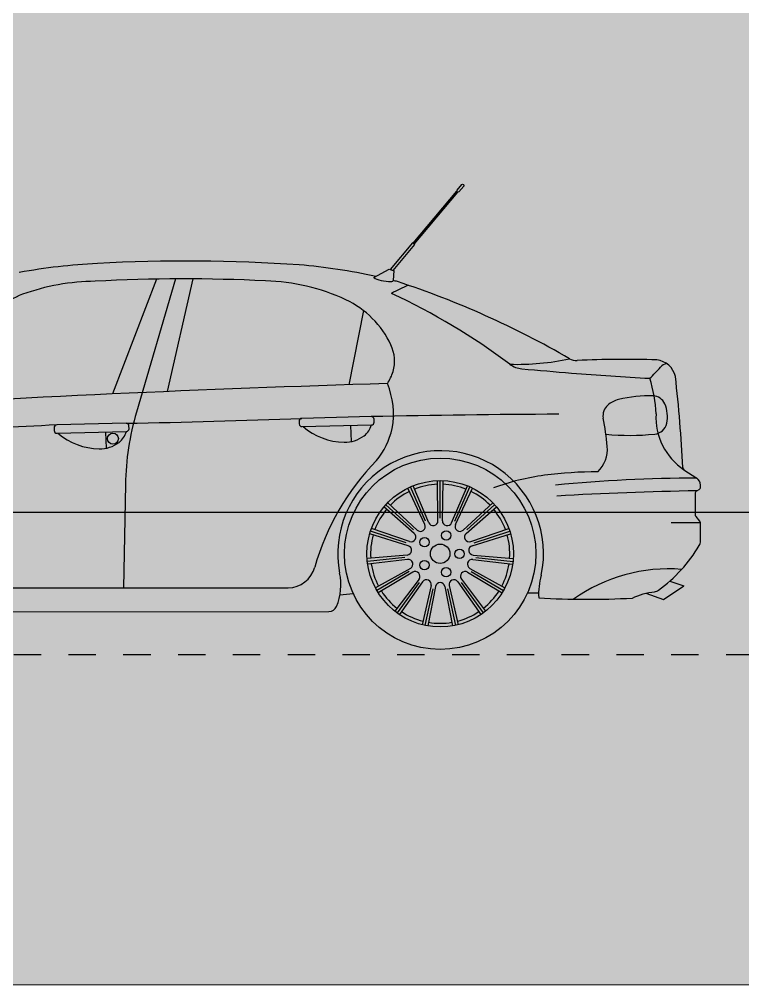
# Model space of a CAD drawing. Header units: metres. Extents: x -442 to 316, y -503 to 125.
# Drawn here: x 119.981 to 122.621, y -299.297 to -295.772 of the extents above; entities that cross this region are included whole.
import ezdxf

# ---------------------------------------------------------------- set-up
doc = ezdxf.new("R2010")
doc.units = ezdxf.units.M
doc.linetypes.add('ČÁRKOVANÁ', pattern=[19.049999999999997, 12.7, -6.35])
doc.layers.add('FLOATING-WINDOWS', color=2, linetype='Continuous', plot=False)
for name, color, linetype in [('SRAFA', 251, 'Continuous'), ('SRAFY', 3, 'Continuous'), ('stafaz', 254, 'Continuous')]:
    doc.layers.add(name, color=color, linetype=linetype)

# ---------------------------------------------------------------- blocks, each defined once
blk = doc.blocks.new('A$C6A5453C2')
h = blk.add_hatch(color=256)
h.dxf.hatch_style = 1
edge = h.paths.add_edge_path()
edge.add_arc((5.359974632950525, -88.85398193560209), 89.76530283507003, 93.08384864141111, 93.16019337905247)
edge.add_arc((0.4117972859616543, 0.7543947848541563), 0.02042420355451685, -84.76705968940053, 91.08838924864119, ccw=False)
edge.add_line((0.4136600778147397, 0.7340557067691407), (0.2263777461405425, 0.716903110165731))
edge.add_arc((0.2242626799462641, 0.7399966707281465), 0.02319021441160943, 91.86316753079689, 275.23294031132576, ccw=False)
edge.add_line((0.2235087039920529, 0.7631746250105493), (0.4099344941085405, 0.774733862939172))
edge.add_arc((0.4117972859615406, 0.7543947848541563), 0.02042420355451686, 91.0883892470469, 95.2329403103613, ccw=False)
edge.add_arc((5.359974632969312, -88.85398193560107), 89.76530283507, 93.08384864142312, 93.1601933790642, ccw=False)
edge.add_line((0.5308411072993238, 0.7813295351752174), (0.5313801390365995, 0.8808311120359065))
edge.add_arc((4.451263251359137, -63.45664565376687), 64.45677931920336, 93.48654446016857, 93.51607407447348)
edge.add_arc((0.6414235634538556, -3.834237647278371), 4.715214979734968, 91.74034833777571, 102.8659249969045)
edge.add_arc((-0.2872942770979705, 0.2318681230558184), 0.5443957600966602, 102.8659249969061, 126.8870498414925)
edge.add_arc((-0.44473320431959, 0.4416558247014279), 0.2821022306941389, 126.8870498414906, 163.5916016422258)
edge.add_arc((0.1396319801959294, 0.2695747186068331), 0.8912775551686163, 163.5916016422248, 177.9831371825296)
edge.add_arc((-0.8234694119324786, 0.3034907608964375), 0.07242083615734692, 289.9524470496822, 357.98313718253723, ccw=False)
edge.add_arc((-1.027507822945722, 1.52172082319791), 1.306485720904101, 271.41564884568794, 280.0838386283524, ccw=False)
edge.add_line((-0.9952308063207624, 0.2156338685413175), (-0.9853422549348636, 0.2020852930219803))
edge.add_arc((-0.9449551959638711, 0.2315621562824788), 0.05000000000002531, 216.1241780102029, 265.4167454200186)
edge.add_line((-0.9489505759442523, 0.1817220425304527), (-0.4140169232884148, 0.138839652308576))
edge.add_arc((-0.4116196953002884, 0.1687437205597746), 0.02999999999999753, 265.4167454202107, 361.2887860982495)
edge.add_arc((-1.807853469217321, 0.1373321534909735), 1.426587067809389, 1.288786097496216, 7.659340472438761)
edge.add_arc((-1.807853469251484, 0.1373321537449499), 1.426587067809389, 7.659340462146483, 7.661773353446371)
edge.add_arc((0, 0.349237371504131), 0.3945998628861638, -5.613769054848888, 183.1532249478313, ccw=False)
edge.add_arc((0.9441260097717645, 0.2439299021528711), 0.5554388982418479, 173.1022628340297, 188.463526961315)
edge.add_arc((0.4244092700290594, 0.1665959108111394), 0.02999999999999512, 188.4635269625643, 270.384431869343)
edge.add_arc((0.4244092700329816, 0.1665959108111394), 0.02999999999999513, 270.0435145087693, 270.3844318618523, ccw=False)
edge.add_line((0.4244320541743036, 0.1365959194631046), (2.294034859024123, 0.1380158296705645))
edge.add_arc((2.294012074883142, 0.1680158210185994), 0.03000000000000474, 270.0435145081179, 337.5524114662256)
edge.add_arc((2.129902140613268, 0.235809332935645), 0.2075613437030747, 337.5542582328346, 371.9599532819686)
edge.add_arc((2.701712895362732, 0.3498946239861027), 0.3755417391550858, 44.6030078550034, 190.9092516287469, ccw=False)
edge.add_arc((3.188285693306483, -0.2027496381475942), 0.8452607144594583, 97.30070162115112, 105.02958615011701, ccw=False)
edge.add_arc((3.287785357963514, -0.9793905717229165), 1.628249426365072, 90.45498343192122, 97.30070162109519, ccw=False)
edge.add_arc((3.197603021546684, 0.7307055212877458), 0.1125844079204105, 313.3280875090342, 365.346950962085)
edge.add_arc((2.210634535499565, 0.6383314305918191), 1.103866287650915, 5.346950962098428, 10.77893674479189)
edge.add_arc((3.344142087211793, 0.8541277233975393), 0.05000000000000113, 130.5537634539684, 190.7789367447384, ccw=False)
edge.add_arc((3.375025873156488, 0.8180360884700519), 0.0975017299265936, 104.3724316932207, 130.5537634539667, ccw=False)
edge.add_arc((3.460742736762626, 0.4666621690519435), 0.4591746380863515, 87.90378348219889, 103.85019329815378, ccw=False)
edge.add_arc((3.47578557608, 0.8776438631484211), 0.04791773553378212, 83.73579061011247, 87.90378348232491, ccw=False)
edge.add_arc((3.011124870636962, 0.8432217431360698), 0.4769996360636248, 9.905320609277105, 17.90303333750914)
edge.add_arc((4.232226055722919, 14.36927473477331), 13.401398157456, 265.49625433955225, 266.71815609943894, ccw=False)
edge.add_arc((4.41469874798247, 16.685873893733), 15.72517266172987, 264.83227679369156, 265.49625433960125, ccw=False)
edge.add_arc((3.006089103871346, 1.110655127751585), 0.08638687965385325, 233.3120645379987, 264.83227679372, ccw=False)
edge.add_arc((1.467665436205351, -0.9542058163472973), 2.488569061658498, 53.31206453798248, 64.92049879586423)
edge.add_arc((2.81844938481143, 0.7680191615034175), 0.6085312791019192, 112.66532184852, 119.09896865781269, ccw=False)
edge.add_arc((1.507218751566427, -1.81361544814294), 3.322480171161063, 71.09042363278384, 71.81870996512384)
edge.add_arc((2.001482060453327, -0.7515310391725905), 2.163616651491618, 75.48068309496543, 75.90401705202822)
edge.add_ellipse((2.493206796450522, 1.35229760022807), major_axis=(0.03494704304533106, -0.006111112656829462), ratio=0.1835239710603015, start_angle=182.0028179324713, end_angle=362.15157071608644, ccw=False)
edge.add_line((2.458241906070015, 1.358180832305862), (2.464975925584611, 1.361857342454613))
edge.add_arc((2.001482060457391, -0.7515310391735568), 2.163616651491558, 77.63012365092241, 85.1112508754798)
edge.add_arc((1.775316151003068, -4.774464037560818), 6.192303389423229, 86.19847939506626, 93.02337436160661)
edge.add_arc((1.571228731844343, -0.9104064657169317), 2.32285994195136, 93.02337436160548, 100.0997148482707)
edge.add_arc((1.310128772597665, 0.5554425925166413), 0.8339386377036068, 100.0997148482661, 105.6311706560556)
edge.add_arc((0.9465745673271044, 1.177811063500286), 0.2279104588081822, 39.207209939596225, 52.46464784066279, ccw=False)
edge.add_arc((1.743715336034313, -0.1040973744718201), 1.555146537682857, 113.5171842182876, 119.6047920815722)
edge.add_arc((3.386543670798943, -2.99543514072829), 4.880611770712107, 119.604792081568, 125.3607375045095)
edge.add_arc((0.3535997414143992, 1.339978165521046), 0.4117953550210169, 286.12127865365346, 300.4067618519161, ccw=False)
edge.add_arc((0.4365785528525805, 1.052891536464386), 0.1129572454519606, 285.73393246952855, 286.12127865345514, ccw=False)
edge.add_arc((0.2276408086097206, 1.785034172556976), 0.8743290106528839, 275.2664486456556, 285.9025843870868, ccw=False)
edge.add_arc((2.389807615103251, -21.67175052062564), 22.6818955052034, 95.26644864565566, 96.09004882439474)
edge.add_arc((0.5504571808065748, -4.432178551176065), 5.344477828110366, 96.09004882439486, 100.1673081903739)
edge.add_arc((-0.1028508398989345, -0.789320417554876), 1.64350136890285, 100.1673081903738, 116.1852802298869)
edge.add_arc((-0.684476759393192, 0.3934664943302266), 0.3254446215834438, 116.1852802298865, 132.8854047043745)
edge.add_arc((-0.8594989693171442, 0.5819090656649166), 0.06826107495203425, 132.8854047043569, 184.2613116754221)
edge.add_arc((-0.8784777732541045, 0.5673594640919646), 0.04999999999999769, 122.36483572934091, 169.0735496217107, ccw=False)
edge.add_arc((-0.6979445759668579, 0.2824983801559426), 0.3872507560613668, 78.52154632352511, 122.3648357293412, ccw=False)
edge.add_arc((-0.4447332043216932, 0.4416558246997511), 0.282102230694139, 126.88704984107841, 128.6392195024811, ccw=False)
edge.add_arc((-0.2872942770978568, 0.2318681230558184), 0.5443957600966601, 102.86592499689368, 126.8870498415715, ccw=False)
edge.add_arc((0.6414235634540546, -3.834237647278343), 4.715214979734969, 91.74034833776301, 102.8659249969042, ccw=False)
edge.add_arc((4.451263251401144, -63.45664565376428), 64.45677931920333, 93.48654446020612, 93.51607407450979, ccw=False)
edge.add_arc((2.017981661302059, -0.7286333378723668), 2.190972364389976, 127.4086383253863, 132.727491753796, ccw=False)
edge.add_arc((1.04475665968846, 0.6254471703254865), 0.5265012461674563, 118.60417968032931, 132.8080668144966, ccw=False)
edge.add_arc((2.017981661301889, -0.728633337872509), 2.190972364389983, 117.72490368427859, 124.0036081694465, ccw=False)
edge.add_arc((2.506156671867444, -1.657488537891254), 3.240299207438683, 114.25526984010119, 117.72490368429101, ccw=False)
edge.add_arc((1.451157091900569, 0.5180185985026071), 0.8262563948898871, 90.68969039468698, 109.52310548046049, ccw=False)
edge.add_arc((1.767814219175165, -4.839469194097404), 6.192303389423165, 87.26922572103439, 93.0233743616069, ccw=False)
edge.add_arc((2.044611274611043, 0.6143890862892647), 0.7316402774700841, 64.86855903866359, 88.57281434810187, ccw=False)
edge.add_arc((2.209480798999522, 0.9658456465503207), 0.3434345667668603, 25.141599364415526, 64.86855903864779, ccw=False)
edge.add_arc((2.395392399938771, 1.05309765931986), 0.1380665140027293, -16.34262854014088, 25.141599364295985, ccw=False)
edge.add_arc((2.382850556763742, 1.056775282274458), 0.1511364314019739, 325.33323590985316, 343.65737146031694, ccw=False)
edge.add_arc((2.238156829011587, 0.8587046527697737), 0.2914241252291805, -10.235099969308578, 22.623623038923085, ccw=False)
edge.add_arc((2.236083731673858, 0.875075126105088), 0.2967908205498717, 321.2471471271208, 346.724539962276, ccw=False)
edge.add_arc((3.116007285183287, 0.05358588960731936), 0.9080969477862811, 135.569328717707, 164.2494617275986)
edge.add_arc((2.145222166767212, 0.3252420319935823), 0.09999999999999713, 269.99999999998374, 345.43152485540264, ccw=False)
edge.add_line((2.145222166767184, 0.2252420319935879), (0.6283718033678554, 0.2252420319935879))
edge.add_arc((0.6283718033678554, 0.3252420319936107), 0.1000000000000044, 179.6896135476015, 270, ccw=False)
edge.add_line((0.5283732707025592, 0.3257837558987546), (0.5308411072993238, 0.7813295351752174))
h = blk.add_hatch(color=256)
h.dxf.hatch_style = 1
h.paths.add_polyline_path([(2.467537037276344, 0.6892952604351024, 0.1116262989841898), (2.524943504478017, 0.8069221891309439, 0.03855777950122282), (2.529493627406254, 0.8515708833091935, 0.0005013191923605228), (2.44833892961438, 0.8499384425589369, -0.4118231481380871), (2.458506065978924, 0.8401918687520435), (2.458762967876453, 0.8299996066067479, -0.4139004315723221), (2.449028807355461, 0.8197510810426536, -0.168723047146087), (2.422255065502014, 0.7799555799155087, -0.1679419431528705), (2.349189024280577, 0.7564300081609758, -0.1727747285545004), (2.19926083727043, 0.8134555283157567), (2.195592418695099, 0.8133630636911562, -0.4142135623720056), (2.185343618000843, 0.823107912808922), (2.185086716103257, 0.833300174954303, -0.4071424978518327), (2.194589716123545, 0.8435399501489087, -0.004658948318438418), (1.580666814812247, 0.8263579568300088, 0.05661033092097508), (1.551284501371185, 0.602560556214911), (1.544702190858402, 0.2252420319935595), (2.145222166767184, 0.2252420319935879, 0.3415554497285586), (2.24200693833842, 0.3000883445521652, -0.1257980481843491)])
h.paths.add_polyline_path([(1.551284501371185, 0.6025605562149678, -0.05661033092095282), (1.580666814812218, 0.8263579568299804, -0.0002019701519961458), (1.554046071863354, 0.8258718574721797, -0.4099155656280752), (1.564147931845866, 0.8161243848940103), (1.564404833743396, 0.8059321227487146, -0.4139004315714691), (1.554670673222404, 0.7956835971846488, -0.1687230471463521), (1.527896931368872, 0.7558880960574754, -0.1679419431529331), (1.454830890147406, 0.7323625243029426, -0.1727747285543485), (1.304902703137401, 0.7893880444577235), (1.301234284562042, 0.7892955798331229, -0.4142135623720056), (1.290985483867786, 0.7990404289508888), (1.2907285819702, 0.8092326910962697, -0.4025220014478179), (1.300073049693367, 0.8194633657028021, 0.002144982813564224), (0.5308411072993238, 0.7813295351752174), (0.5283732707025592, 0.3257837558987546, 0.4158011342773694), (0.6283718033678554, 0.2252420319935879), (1.54470219085843, 0.2252420319935879)])
h.paths.add_polyline_path([(1.734081050085535, 1.352742312300364, 0.002818943294395141), (1.664262886593463, 1.351968311698982), (1.504529036908963, 0.9327413418706385, -0.0004187130564737509), (1.612375821306273, 0.9375863733648941)])
h.paths.add_polyline_path([(1.797672070043063, 1.352762211091118, 0.002567358146920534), (1.734081050085535, 1.352742312300364), (1.612375821306301, 0.9375863733649226, -0.0003546813218716284), (1.70373636920263, 0.9415491674890575)])
h.paths.add_polyline_path([(2.520378571394957, 1.11175615600709, 0.1189850714696284), (2.419579217496477, 1.23751816300242), (2.36631529280163, 0.9664045085374937, -0.0005465288137047856), (2.507156361407112, 0.9708084989864858, 0.08012493450349746), (2.527880503222804, 1.014248402220971, 0.1830122259450532)])
h.paths.add_polyline_path([(2.507156361407084, 0.9708084989864858, 0.0034729003114839), (1.612375821306301, 0.9375863733649226), (1.591517300690924, 0.8664346340540021, 0.06703072931634382), (1.551284501371185, 0.6025605562150531), (1.54470219085843, 0.2252420319935879), (2.145222166767184, 0.2252420319935879, 0.3415554497285586), (2.24200693833842, 0.3000883445521652, -0.1257980481843491), (2.467537037276344, 0.6892952604351024, 0.1116262989841898), (2.524943504478017, 0.8069221891309439, 0.1443637591377318)])
h.paths.add_polyline_path([(2.194831565221079, 0.8435489756485879), (2.448257265284695, 0.8499367178698094, -0.414213562371291), (2.458506065978924, 0.8401918687520435), (2.458762967876453, 0.8299996066067479, -0.4139004315723221), (2.449028807355461, 0.8197510810426536, -0.168723047146087), (2.422255065502014, 0.7799555799155087, -0.1679419431528705), (2.349189024280577, 0.7564300081609758, -0.1727747285545004), (2.19926083727043, 0.8134555283157567), (2.195592418695099, 0.8133630636911562, -0.4142135623720056), (2.185343618000843, 0.823107912808922), (2.185086716103257, 0.833300174954303, -0.4142135623734487)], flags=16)
h.paths.add_polyline_path([(1.591517300690924, 0.8664346340540021), (1.612375821306301, 0.9375863733649226, 0.004198563961743856), (0.5313801390365995, 0.8808311120359349), (0.5308411072993238, 0.7813295351752174, -0.002144982813566603), (1.30007304969422, 0.8194633657028589, -0.01002079330955795), (1.300473431088022, 0.8194814917905546), (1.553899131151638, 0.8258692340117761, -0.003674152884238159), (1.554046071865486, 0.8258718574721797, 0.0002019701519799786), (1.580666814812218, 0.8263579568299804, -0.01038100629912051)])
h = blk.add_hatch(color=256)
h.dxf.hatch_style = 1
h.paths.add_polyline_path([(3.526714245199599, 1.043542748754362, 0.124747450055251), (3.490712661990443, 1.057205157778213, 0.01901544078247889), (3.19958188275811, 1.054880269625897, -0.1437072297781903), (3.172225418826002, 1.061558857136703, -0.06243265656012733), (2.95447671777066, 1.041381362318162, 0.1384066409145489), (2.998308103894686, 1.024619385087874, 0.002897156689669017), (3.179891073346255, 1.00925738225709, 0.005331602729234769), (3.465027292598478, 0.9898547685518224, 0.02999853644933115), (3.503946871338798, 1.030205559308172, -0.1772640596644022)])
h.paths.add_polyline_path([(3.558332420678511, 0.9960362074619695, 0.1885096751025811), (3.526714245199599, 1.043542748754362, 0.1772640596761775), (3.503946871337689, 1.030205559306808, -0.02999853644856462), (3.465027292598251, 0.989854768551595, -0.03491077721893757), (3.481014043033724, 0.9252754966706789, -0.269308403683314), (3.519747256866339, 0.8967090146327052, -0.1551672319013677), (3.526975959368087, 0.8256063335487909, -0.2589223324894644), (3.495221382348035, 0.7889062426142459, 0.1818367320416783), (3.589700512526463, 0.6561008767647252, -0.2350908536686992), (3.585373983066404, 0.6638912226391938, 0.0180392966231871)])
h = blk.add_hatch(color=256)
h.dxf.hatch_style = 1
h.paths.add_polyline_path([(1.580666814812192, 0.8263579568299885, 0.05661033092093205), (1.551284501371176, 0.6025605562150417), (1.544702190858402, 0.2252420319935879), (2.145222166767184, 0.2252420319935539, 0.3363350318365507), (2.241504322696964, 0.2982992631311795, -0.126317781372211), (2.467537037276344, 0.6892952604351021, 0.1116262989838209), (2.524943504477913, 0.806922189130524, 0.03855777950183031), (2.529493627408638, 0.851570883309229, 0.0005015714317790677), (2.448298095690236, 0.8499376635966276, -0.4130178511819589), (2.458506065978925, 0.8401918687519834), (2.458762967876454, 0.8299996066067145, -0.4139004315707689), (2.449028807355462, 0.8197510810426717, -0.1687230471461797), (2.422255065501997, 0.7799555799155012, -0.1679419431527935), (2.349189024280589, 0.7564300081609785, -0.172774728554502), (2.199260837270439, 0.8134555283157513), (2.195592418695103, 0.8133630636911563, -0.4142135623723326), (2.185343618000843, 0.8231079128089303), (2.185086716103257, 0.8333001749542833, -0.41065249766341), (2.194710640679963, 0.8435444626767321, -0.004659866272018979)])
h.paths.add_polyline_path([(1.525612205461638, 0.7695081599193543, 1), (1.485598973621112, 0.7695081599193543, 1)])
h = blk.add_hatch(color=256)
h.dxf.hatch_style = 1
h.paths.add_polyline_path([(3.649875614841278, 0.462097629322983, 0.1770514686942147), (3.647517965305838, 0.4685470075392857), (3.633878725327207, 0.4847091627876523, -0.1770514686920077), (3.631521075791824, 0.4911585410038697), (3.631521075791909, 0.5705064480796977, -0.2691631618950939), (3.636560351131124, 0.5791892593087766), (3.644836339502035, 0.5839175550785285, 0.2691631618958751), (3.64987561484125, 0.5926003663076358), (3.649875614841221, 0.6002942083789833, 0.2522182327290218), (3.636379894263541, 0.6253463292622712), (3.589862360708167, 0.6559919730148636, -0.004877029810725727), (3.58970051252507, 0.6561008767656915, -0.181836732039805), (3.495221382348035, 0.7889062426142743, -0.06251963712411791), (3.483082658531856, 0.7861161752229862, -0.05019978365457176), (3.304581094424634, 0.7859854424851846, -0.01021060403950243), (3.309697537657399, 0.7411968684220085, -0.2309548871054456), (3.274855632032398, 0.6488075171610888, 0.02987896726582614), (3.080872704640512, 0.6356584517908743, 0.03373641088169013), (2.969094551819154, 0.6135964397519729, -0.2529899259351504), (3.068792127641274, 0.2706201950861669, 0.0792063655193139), (3.059579683937443, 0.1885725030966228, 0.01109036583495165), (3.186731325557986, 0.1833804077695049, -0.1755359463011195), (3.581100098565372, 0.2921350289659301, 0.0490460227994018), (3.645649899833359, 0.3797033384269071, 0.1351143289032095), (3.64987561484125, 0.3950554142856788)])
h = blk.add_hatch(color=256)
edge = h.paths.add_edge_path(flags=16)
edge.add_arc((2.699999999999989, 0.349237371504131), 0.2673055450589963, 0, 360)
edge = h.paths.add_edge_path()
edge.add_arc((2.699999999999989, 0.349237371504131), 0.349237371504131, 0, 360)
h = blk.add_hatch(color=256)
h.paths.add_polyline_path([(2.432694454940986, 0.349237371504131, 1), (2.967305545058991, 0.349237371504131, 1)])
h.paths.add_polyline_path([(2.658379014007465, 0.4624516233895406), (2.606026001394895, 0.5852197640344912, -0.08497133521405661), (2.689866833399435, 0.6030406830129493), (2.691974277935827, 0.4695925171785404, -0.8229413390507875)], flags=16)
h.paths.add_polyline_path([(2.615928952543754, 0.4357349569301903), (2.518167794274973, 0.5265953455548527, -0.0849713352140354), (2.587511784755861, 0.5769767037008364), (2.643715290135532, 0.455922912888127, -0.8229413390542071)], flags=16)
h.paths.add_polyline_path([(2.660098930615618, 0.391226026499794, -1), (2.625981702352249, 0.391226026499794, -1)], flags=16)
h.paths.add_polyline_path([(2.739390687875073, 0.416384457642863, -1), (2.705273459611703, 0.416384457642863, -1)], flags=16)
h.paths.add_polyline_path([(2.73560617185754, 0.349237371504131, -1), (2.664393828142437, 0.349237371504131, -1)], flags=16)
h.paths.add_polyline_path([(2.708025722064178, 0.4695925171786257), (2.710133166600656, 0.6030406830129209, -0.08497133521392702), (2.793973998605082, 0.585219764034548), (2.74162098599254, 0.4624516233896259, -0.8229413390508806)], flags=16)
h.paths.add_polyline_path([(2.588015538946507, 0.3940620721451467), (2.461750027418674, 0.4373041221152505, -0.08497133521385421), (2.504606970451306, 0.5115345249049028), (2.605188440001058, 0.4238064092850209, -0.8229413390476199)], flags=16)
h.paths.add_polyline_path([(2.756284709864559, 0.4559229128883544), (2.812488215244144, 0.5769767037008364, -0.08497133521402217), (2.881832205725033, 0.5265953455548811), (2.784071047456308, 0.4357349569304461, -0.8229413390491946)], flags=16)
h.paths.add_polyline_path([(2.579465256012696, 0.3446385893993806), (2.44652784525465, 0.3327853574336359, -0.08497133521396778), (2.455487386045803, 0.4180296938627919), (2.583055369926853, 0.3787962416109565, -0.8229413390513092)], flags=16)
h.paths.add_polyline_path([(2.659523519986834, 0.3080407012946011, -1), (2.625406291723465, 0.3080407012946011, -1)], flags=16)
h.paths.add_polyline_path([(2.787820278260483, 0.3487478979876641, -1), (2.753703049997114, 0.3487478979876641, -1)], flags=16)
h.paths.add_polyline_path([(2.794811559998891, 0.4238064092850493), (2.895393029548586, 0.5115345249049312, -0.08497133521394888), (2.938249972581303, 0.4373041221152221), (2.811984461053498, 0.3940620721451467, -0.8229413390510277)], flags=16)
h.paths.add_polyline_path([(2.591756525337587, 0.2960102778581586), (2.47513330136843, 0.2311112954466523, -0.0849713352139815), (2.448646253920288, 0.3126300453261592), (2.581143088800417, 0.3286750767614706, -0.8229413390512)], flags=16)
h.paths.add_polyline_path([(2.738459653920444, 0.2817877740957044, -1), (2.704342425657075, 0.2817877740957044, -1)], flags=16)
h.paths.add_polyline_path([(2.816944630073408, 0.3787962416109281), (2.944512613954174, 0.4180296938627919, -0.0849713352139629), (2.953472154745299, 0.3327853574336359), (2.820534743987565, 0.3446385893993806, -0.8229413390509839)], flags=16)
h.paths.add_polyline_path([(2.622764074792968, 0.2565854143613251), (2.542620252525325, 0.1498623051517427, -0.084971335213921), (2.485266467969041, 0.2135601360527914), (2.599782247401805, 0.2821093194756372, -0.822941339051422)], flags=16)
h.paths.add_polyline_path([(2.818856911199646, 0.3286750767614706), (2.951353746079661, 0.3126300453261592, -0.0849713352139372), (2.924866698631575, 0.2311112954466807), (2.808243474662504, 0.2960102778581586, -0.8229413390504512)], flags=16)
h.paths.add_polyline_path([(2.667126417382889, 0.2331809159709621), (2.637319591770847, 0.1030870750947486, -0.08497133521404354), (2.559016060498806, 0.1379500533779776), (2.635749965876954, 0.2471506122245728, -0.8229413390507041)], flags=16)
h.paths.add_polyline_path([(2.800217752598286, 0.2821093194756656), (2.914733532030937, 0.2135601360527914, -0.08497133521391409), (2.857379747474653, 0.1498623051517427), (2.777235925207066, 0.2565854143613535, -0.8229413390512689)], flags=16)
h.paths.add_polyline_path([(2.717172901054568, 0.229843633082055), (2.742856943032649, 0.09887346749218295, -0.0849713352139263), (2.657143056967271, 0.09887346749221138), (2.68282709894541, 0.2298436330820834, -0.8229413390508176)], flags=16)
h.paths.add_polyline_path([(2.764250034122909, 0.2471506122248002), (2.8409839395012, 0.137950053378006, -0.08497133521405376), (2.762680408229159, 0.1030870750947486), (2.732873582617003, 0.2331809159711611, -0.8229413390494961)], flags=16)
h = blk.add_hatch(color=256)
h.dxf.hatch_style = 1
h.paths.add_polyline_path([(3.48251968087831, 0.2104500480045853, 0.1322132620595872), (3.497055173569172, 0.2160946672608696, 0.05110811730868671), (3.581100098565377, 0.2921350289659399, 0.1755359463009948), (3.186731325558227, 0.183380407769667, 0.01871239513419402), (3.401362082123739, 0.1874135871267979, -0.08473530638752964)])
h = blk.add_hatch(color=256)
h.dxf.hatch_style = 1
h.paths.add_polyline_path([(3.589266381108416, 0.2320748887688637), (3.538435642000792, 0.2496428969662077, -0.02397291154925029), (3.49705517356918, 0.2160946672609043, -0.1322132620599743), (3.482519680878283, 0.2104500480045886, 0.03251557561936435), (3.450432177206608, 0.204858884538254), (3.515350985309624, 0.1824217889353861)])
for p, q in [((2.60137020753973, 1.483565382164869), (2.7607149938205, 1.672663719369098)), ((2.605486154941445, 1.480097055743954), (2.7648309412223, 1.669195392948211)), ((2.458241906070043, 1.358180832305862), (2.513961652530725, 1.388601625252107)), ((2.513961652530725, 1.388601625252107), (2.531092739830456, 1.383046475569273)), ((2.531092739830456, 1.383046475569273), (2.528171308068551, 1.346431583482115)), ((1.664262886593463, 1.351968311698982), (1.504529036908963, 0.9327413418706669)), ((1.734081050085535, 1.352742312300364), (1.591517300690924, 0.8664346340540021)), ((1.797672070043063, 1.352762211091147), (1.70373636920263, 0.9415491674890575)), ((2.419579217496477, 1.23751816300242), (2.36631529280163, 0.9664045085374937)), ((2.372298872508935, 0.8178170526730071), (2.374832671088086, 0.7587053726884392)), ((1.477940738375878, 0.7937495688149738), (1.480474536955029, 0.7346378888304059)), ((3.589862360708167, 0.6559919730148636), (3.636379894263541, 0.6253463292622712)), ((1.551284501371185, 0.6025605562149678), (1.544702190858402, 0.2252420319936164)), ((2.691974277935827, 0.4695925171785689), (2.689656764392112, 0.6163427288005607)), ((2.699999999999989, 0.4795401083205775), (2.699999999999989, 0.6165429165631338)), ((2.708025722064178, 0.4695925171785689), (2.710343235607866, 0.6163427288005607)), ((2.643715290135447, 0.4559229128882976), (2.581909447718772, 0.5890432844446138)), ((2.647001102243678, 0.4682748448412042), (2.591277039927149, 0.5934331379954756)), ((2.658379014007465, 0.462451623389569), (2.600807479532591, 0.597457230304002)), ((2.741620985992512, 0.462451623389569), (2.799192520467386, 0.5974572303039736)), ((2.752998897756271, 0.4682748448412042), (2.808722960072828, 0.5934331379954472)), ((2.756284709864531, 0.4559229128882976), (2.818090552281205, 0.5890432844445854)), ((2.615928952543641, 0.435734956930304), (2.508423011381865, 0.5356522632142457)), ((2.784071047456251, 0.4357349569303892), (2.891576988618112, 0.5356522632142742)), ((2.6051884400012, 0.4238064092849072), (2.494581060353823, 0.5202792191728633)), ((2.603166195389264, 0.4364269208003009), (2.501353267367961, 0.5280996929525088)), ((2.794811559998834, 0.4238064092849925), (2.905418939646154, 0.5202792191728918)), ((2.796833804610685, 0.4364269208003293), (2.898646732632017, 0.5280996929525372)), ((3.649875614841278, 0.462097629322983), (3.543134203074175, 0.462097629322983)), ((2.576074733059613, 0.3895031315939832), (2.445777319529839, 0.4318393276180643)), ((2.588015538946706, 0.3940620721450614), (2.449163944985543, 0.441614467821779)), ((2.811984461053413, 0.3940620721451182), (2.950836055014435, 0.4416144678217506)), ((2.823925266940364, 0.3895031315939832), (2.954222680470167, 0.4318393276180075)), ((2.583055369926797, 0.3787962416109849), (2.442771473826241, 0.4219404645728844)), ((2.816944630073294, 0.3787962416108996), (2.957228526173736, 0.4219404645728559)), ((2.579465256012639, 0.3446385893993806), (2.433276711275255, 0.3316038332563949)), ((2.57041107520962, 0.3356170266651475), (2.434158782685472, 0.3212963336561927)), ((2.581143088800502, 0.3286750767614706), (2.435439036321867, 0.3110306846944013)), ((2.818856911199504, 0.3286750767614706), (2.964560963678139, 0.3110306846944013)), ((2.82053474398748, 0.3446385893993806), (2.966723288724751, 0.3316038332563949)), ((2.829588924790357, 0.3356170266651759), (2.965841217314534, 0.3212963336561927)), ((2.591756525337701, 0.2960102778582154), (2.463508357290408, 0.224642197649672)), ((2.587154519734298, 0.284086003095922), (2.468506607406397, 0.2155845989746297)), ((2.599782247401805, 0.2821093194756372), (2.473851592898285, 0.2067271880621604)), ((2.800217752598172, 0.2821093194757225), (2.926148407101692, 0.2067271880621888)), ((2.808243474662333, 0.2960102778582439), (2.936491642709569, 0.2246421976497004)), ((2.812845480265679, 0.284086003095922), (2.931493392593524, 0.2155845989746581)), ((2.622764074792997, 0.2565854143613535), (2.534631556789208, 0.1392241995140466)), ((2.635749965877125, 0.2471506122248002), (2.551367263556443, 0.1270649968114412)), ((2.764250034122909, 0.2471506122248002), (2.848632736443562, 0.1270649968114981)), ((2.777235925207009, 0.2565854143614104), (2.86536844321077, 0.1392241995140466)), ((3.538435642000792, 0.2496428969662077), (3.589266381108388, 0.2320748887688069)), ((0.6283718033678554, 0.2252420319935879), (2.145222166767184, 0.2252420319935879)), ((2.623409972965902, 0.2438202430060699), (2.542881742758283, 0.1329826428607532)), ((2.667126417382946, 0.2331809159712179), (2.634348462444365, 0.09011938672526298)), ((2.672908537670338, 0.2217820621180806), (2.644424052161838, 0.0877730939418484)), ((2.682827098945467, 0.2298436330822824), (2.654582884631708, 0.0858184275177507)), ((2.717172901054511, 0.2298436330823392), (2.745417115368269, 0.08581842751772228)), ((2.727091462329639, 0.2217820621180806), (2.755575947838139, 0.0877730939418484)), ((2.732873582617003, 0.2331809159711327), (2.765651537555613, 0.09011938672526298)), ((2.776590027034104, 0.2438202430060983), (2.857118257241694, 0.1329826428607817)), ((3.515350985309624, 0.1824217889353861), (3.589266381108388, 0.2320748887688069)), ((2.334221959195133, 0.1992699961257927), (2.382148320114823, 0.2045409608738282)), ((3.018547718802438, 0.2060797922396773), (3.059354195910458, 0.2060797922396773)), ((3.450432177206579, 0.204858884538254), (3.515350985309624, 0.1824217889353861)), ((0.4244320541743321, 0.1365959194631046), (2.294034859024123, 0.1380158296705645))]:
    blk.add_line(p, q)
for points in [[(2.761655506356277, 1.676574770196453), (2.778876152906406, 1.697010930702305, -0.999999999991085), (2.785746558990922, 1.691221544050961), (2.768525912440765, 1.670785383545109, -0.9999999999999999)], [(2.458506065978924, 0.8401918687520435, 0.414213562371291), (2.448257265284695, 0.8499367178698094), (2.194831565221079, 0.8435489756485879, 0.4142135623734487), (2.185086716103257, 0.833300174954303), (2.185343618000843, 0.823107912808922, 0.4142135623720056), (2.195592418695099, 0.8133630636911562), (2.449018118758602, 0.819750805912463, 0.4142135623742709), (2.458762967876453, 0.8299996066067479)], [(1.564147931845866, 0.8161243848940103, 0.414213562371291), (1.553899131151638, 0.8258692340117761), (1.300473431088022, 0.8194814917905546, 0.4142135623734487), (1.2907285819702, 0.8092326910962697), (1.290985483867786, 0.7990404289508888, 0.4142135623720056), (1.301234284562042, 0.7892955798331229), (1.554659984625545, 0.7956833220544297, 0.4142135623742709), (1.564404833743396, 0.8059321227487146)]]:
    blk.add_lwpolyline(points, format="xyb", close=True)
blk.add_lwpolyline([(2.60735189682012, 1.478524877768649), (2.599504465660971, 1.485137560140174), (2.517257359125807, 1.387532916469866), (2.527797033235402, 1.384115184351487)], close=True)
blk.add_lwpolyline([(3.059579683944463, 0.1885725030964238, 0.02980894713909841), (3.40136208212374, 0.1874135871267981, -0.08473530638755969), (3.48251968087834, 0.2104500480045886, 0.1322132620594187), (3.49705517356918, 0.2160946672608759, 0.1004058223513054), (3.645649899833359, 0.3797033384269071, 0.1351143290076367), (3.64987561484125, 0.3950554142979854), (3.649875614841278, 0.462097629322983, 0.177051468693214), (3.647517965305866, 0.4685470075392573), (3.633878725327207, 0.4847091627876523, -0.1770514686927405), (3.631521075791824, 0.4911585410038981), (3.631521075791909, 0.5705064480796977, -0.2691631618950938), (3.636560351131124, 0.5791892593087766), (3.644836339502035, 0.5839175550785285, 0.269163161895875), (3.64987561484125, 0.5926003663076358), (3.649875614841221, 0.6002942083789833, 0.2522182327290218), (3.636379894263541, 0.6253463292622712)], format="xyb")
for centre, radius in [((1.505605589541375, 0.7695081599193543), 0.02000661592026276), ((2.699999999999989, 0.349237371504131), 0.349237371504131), ((2.699999999999989, 0.349237371504131), 0.2673055450589963), ((2.722332073743388, 0.416384457642863), 0.01705861413168464), ((2.643040316483933, 0.391226026499794), 0.01705861413168464), ((2.699999999999989, 0.349237371504131), 0.03560617185755505), ((2.770761664128798, 0.3487478979876641), 0.01705861413168464), ((2.642464905855149, 0.3080407012946011), 0.01705861413168464), ((2.721401039788759, 0.2817877740957044), 0.01705861413168464)]:
    blk.add_circle(centre, radius)
for centre, radius, start, end in [((1.775316151002983, -4.774464037560818), 6.19230338942323, 86.19847939506613, 93.02337436160633), ((1.571228731844371, -0.9104064657169602), 2.322859941951392, 93.02337436160633, 100.0997148482705), ((2.001482060457448, -0.7515310391735852), 2.163616651491563, 77.63012365092416, 85.11125087548209), ((1.451157091900484, 0.5180185985026071), 0.8262563948898886, 90.68969039467302, 109.52310548045), ((1.767814219175165, -4.839469194097461), 6.19230338942323, 87.26922572103194, 93.02337436160633), ((2.0446112746111, 0.6143890862892363), 0.7316402774701075, 64.86855903867065, 88.5728143480791), ((2.001482060457448, -0.7515310391735852), 2.163616651491563, 75.48068309507816, 75.90971271975582), ((1.507218751566825, -1.813615448143054), 3.322480171161056, 59.92496889805037, 71.8187099651312), ((2.818449384811402, 0.7680191615034175), 0.608531279101926, 112.6653218485178, 119.0989686578101), ((2.50615667186716, -1.65748853789151), 3.240299207438797, 114.2552698400934, 117.724903684296), ((2.209480798999607, 0.9658456465502638), 0.3434345667668526, 25.14159936442951, 64.86855903866918), ((1.467665436205351, -0.9542058163472973), 2.488569061658508, 53.31206453798298, 64.92049879586403), ((2.39539239993897, 1.053097659319604), 0.1380665140027121, 343.6573714604002, 25.14159936442405), ((2.982868964267993, 1.920005761372948), 0.8790830189894178, 268.1491636018703, 282.4391271122878), ((3.197282102109028, 1.104827351712487), 0.05, 239.9249688980423, 272.6362846101084), ((3.375702013776532, -2.770130887265282), 3.829063678093084, 88.27879175406147, 92.63628461012306), ((3.006089103871375, 1.110655127751556), 0.08638687965385779, 233.3120645379726, 264.8322767936623), ((4.414698747990684, 16.68587389373411), 15.72517266173172, 264.8322767936623, 265.4962543395887), ((3.148516703413833, 1.334083927375389), 0.4676244934243673, 312.5978039895243, 319.4709008765847), ((3.481759404402737, 0.9793477935951955), 0.07837046624180943, 12.29485436033108, 83.44005002887083), ((3.53354928378306, 1.00577370841529), 0.03838252415581025, 100.257761125557, 140.4660144866037), ((2.382850556764254, 1.056775282275254), 0.1511364314019659, 325.333235909489, 343.6573714603953), ((4.232226055719025, 14.36927473477351), 13.40139815745601, 265.4962543395887, 266.7181560994561), ((3.011124870636934, 0.843221743136155), 0.4769996360636214, 2.014841992346403, 17.90303333746516), ((-1.029724486994979, 0.4553265660925661), 4.619808773566307, 2.587539471132012, 6.721393349904419), ((4.451263251410722, -63.45664565376309), 64.45677931920277, 91.7283832119829, 93.51607407452002), ((2.238156829011558, 0.8587046527697737), 0.2914241252291829, 349.7649000307658, 22.62362303892746), ((3.460742736762626, 0.4666621690519435), 0.4591746380863418, 87.90378348219963, 103.8501932982374), ((3.475785576079886, 0.8776438631484211), 0.04791773553378088, 23.44524831747488, 87.90378348219313), ((3.344142087211793, 0.8541277233975677), 0.05, 130.5537634538966, 190.7789367447772), ((3.37502587315646, 0.8180360884700235), 0.09750172992659378, 104.3724316935983, 130.5537634538966), ((3.411561664542177, 0.8497914566781617), 0.1179210737355354, 348.164889789121, 23.4452483174767), ((2.551132372595617, 0.5851182396271497), 1, 163.6612130445344, 179.0005781938011), ((3.302988612506198, -39.61980712319735), 40.47876890713842, 90.240294232094, 91.20992164692665), ((3.719012473207869, 0.8481041668621003), 0.2314883292597763, 177.0562735830278, 236.0884799968637), ((5.359974632963485, -88.8539819356016), 89.76530283507023, 92.5919997270735, 93.16113617875914), ((0.9656594435547845, 33.77744657652082), 32.95682744575726, 271.0227149837855, 272.1374239578645), ((2.354276055328882, 0.9954085375962904), 0.239032666001847, 229.5960669827758, 268.7805540553721), ((2.378354824975332, 0.8383951326964336), 0.07309180834768723, 306.9141565475923, 345.2218420930236), ((2.210634535499537, 0.6383314305921033), 1.103866287650907, 5.3469509620842, 10.77893674477725), ((3.478038864763278, 0.835861126166975), 0.05, 275.7896094949049, 348.1648897891127), ((1.459917921195824, 0.9713410537382572), 0.239032666001847, 229.5960669827758, 268.7805540553721), ((1.483996690842275, 0.8143276488384004), 0.07309180834768723, 306.9141565475923, 345.2218420930236), ((2.351689383924452, 0.8738918960632134), 0.1174884969173851, 268.7805540553754, 306.9141565475936), ((2.236083731673858, 0.8750751261050596), 0.2967908205498697, 321.2471471271248, 346.7245399623541), ((3.393182454910033, 1.672766467471433), 0.8911962675839185, 264.2943161874054, 275.7896094949049), ((1.457331249791395, 0.8498244122051801), 0.1174884969173851, 268.7805540553754, 306.9141565475936), ((3.197603021546684, 0.7307055212877458), 0.1125844079204005, 313.3280875090346, 5.346950962080883), ((2.701712895362704, 0.3498946239860459), 0.3755417391550857, 347.8135567997044, 190.9092516285906), ((3.116007285183258, 0.05358588960729094), 0.9080969477862739, 135.5693287177043, 164.2494617191729), ((3.188285693306085, -0.2027496381477363), 0.8452607144594658, 97.30070162109647, 110.3642005905067), ((3.287785357963969, -0.9793905717228597), 1.628249426365021, 90.4549834319371, 97.30070162109647), ((3.595363787182265, 0.664342679975988), 0.01, 182.5875394711369, 236.6232002729441), ((2.699999999999989, 0.349237371504131), 0.2540055156846108, 92.2863353503073, 111.713664649684), ((2.699999999999989, 0.349237371504131), 0.2540055156846108, 68.28633535031595, 87.7136646496927), ((3.639307898717533, -4.736483919027023), 5.361831047755992, 90.03128824919106, 95.54362086824796), ((2.699999999999989, 0.349237371504131), 0.2540055156846108, 116.2863353503095, 135.7136646497088), ((2.699999999999989, 0.349237371504131), 0.2540055156846108, 44.28633535030441, 63.71366464969052), ((3.900381531538159, -13.35581303961473), 13.93749944165864, 91.08460940685269, 93.18729975394474), ((2.699999999999989, 0.349237371504131), 0.2540055156846108, 140.2863353503213, 159.7136646496916), ((2.699999999999989, 0.349237371504131), 0.2540055156846108, 20.2863353503033, 39.71366464968736), ((2.674476459730755, 0.469316187555421), 0.0175, 203.0952469050538, 0.9047530949451995), ((2.725523540269279, 0.469316187555421), 0.0175, 179.0952469050548, 336.9047530949586), ((2.593685467225356, 0.4106180956204639), 0.0175, 251.0952469050024, 48.90475309494482), ((2.627842631178822, 0.4485534693783393), 0.0175, 227.0952469050143, 24.90475309498265), ((2.772157368821155, 0.4485534693783393), 0.0175, 155.0952469050173, 312.9047530949759), ((2.80631453277482, 0.4106180956203787), 0.0175, 131.0952469050477, 288.9047530949719), ((2.699999999999989, 0.349237371504131), 0.2540055156846108, 164.286335350291, 183.7136646496888), ((2.699999999999989, 0.349237371504131), 0.2540055156846108, 356.2863353503112, 15.71366464969379), ((2.57791105182568, 0.3620694370364106), 0.0175, 275.095246905051, 72.90475309501427), ((2.822088948174411, 0.3620694370363253), 0.0175, 107.0952469050486, 264.9047530950177), ((2.58324692470859, 0.3113019977462557), 0.0175, 299.0952469050519, 96.90475309499962), ((2.816753075291416, 0.3113019977462557), 0.0175, 83.09524690498908, 240.9047530949838), ((2.145222166767184, 0.3252420319935538), 0.1, 270, 345.4315249319038), ((2.699999999999989, 0.349237371504131), 0.2540055156846108, 188.286335350312, 207.7136646496854), ((2.608770464977823, 0.2670939292108017), 0.0175, 323.0952469049916, 120.9047530949707), ((2.791229535022097, 0.2670939292108017), 0.0175, 59.09524690501391, 216.9047530949717), ((2.699999999999989, 0.349237371504131), 0.2540055156846108, 332.2863353503146, 351.7136646496945), ((3.534032513750901, -0.3065996453808566), 0.6005818577058688, 85.50512204712078, 125.3292731756913), ((2.129902140613268, 0.235809332935645), 0.2075613437030727, 337.5545702545811, 11.95995328224035), ((2.650068420646789, 0.2370892080977569), 0.0175, 347.0952469050731, 144.9047530949528), ((2.749931579353159, 0.2370892080976716), 0.0175, 35.0952469050156, 192.9047530949754), ((3.3215293436823, 0.2007014237540545), 0.2622303089971881, 164.5361008855636, 182.6510436133275), ((2.699999999999989, 0.349237371504131), 0.2540055156846108, 212.2863353503114, 231.7136646496828), ((2.699999999999903, 0.2264759232715789), 0.0175, 11.09524690504387, 168.9047530949397), ((2.699999999999989, 0.349237371504131), 0.2540055156846108, 308.2863353503126, 327.7136646497058), ((2.294012074883142, 0.1680158210186278), 0.03, 270.0435145081174, 337.5545702546023), ((2.699999999999989, 0.349237371504131), 0.2540055156846108, 236.2863353503097, 255.7136646496931), ((2.699999999999989, 0.349237371504131), 0.2540055156846108, 284.2863353503069, 303.7136646497057), ((2.699999999999989, 0.349237371504131), 0.2540055156846108, 260.2863353503091, 279.7136646496842)]:
    blk.add_arc(centre, radius, start, end)
blk.add_ellipse((2.493206796450522, 1.35229760022807), major_axis=(0.03494704304533105, -0.006111112656829462), ratio=0.1835239710603015, start_param=3.176548420829404, end_param=6.320737300264787)

msp = doc.modelspace()

# ---------------------------------------------------------------- hatches: boundary and pattern name
at = {"layer": 'SRAFY', "linetype": 'Continuous', "lineweight": 0}
for points in [[(126.1708907772693, -292.2468430700189), (115.6308907772693, -292.2468430700189), (115.6308907772693, -297.5713275397279), (126.1708907772693, -297.5713275397279)], [(129.1668479111683, -297.5713275397279), (108.6386057345591, -297.571327539728), (108.6386057345591, -299.2968648391503), (129.1668479111682, -299.2968648391503)]]:
    msp.add_hatch(color=252, dxfattribs=at).paths.add_polyline_path(points)

# ---------------------------------------------------------------- linework, layer by layer
at = {"layer": 'FLOATING-WINDOWS', "linetype": 'Continuous', "lineweight": 0, "ltscale": 20}
msp.add_line((108.6318006645406, -299.2968648391502), (129.1668479111682, -299.2968648391502), dxfattribs=at)
msp.add_lwpolyline([(126.1708907772693, -292.2468430700189), (115.6308907772693, -292.2468430700189), (115.6308907772693, -297.5713275397279), (126.1708907772693, -297.5713275397279)], close=True, dxfattribs=at)
at = {"layer": 'SRAFA', "linetype": 'Continuous'}
msp.add_line((108.6386057345591, -297.571327539728), (129.1668479111683, -297.5713275397279), dxfattribs=at)
at = {"layer": 'SRAFA', "color": 1, "linetype": 'ČÁRKOVANÁ', "ltscale": 0.0075}
msp.add_line((72.36011757093877, -298.091327539728), (129.1668479111683, -298.0913275397284), dxfattribs=at)

# ---------------------------------------------------------------- block references
at = {"layer": 'stafaz', "color": 253, "linetype": 'Continuous', "ltscale": 0.001}
msp.add_blockref('A$C6A5453C2', (118.8167806383643, -298.0726082385341), dxfattribs=at)

doc.saveas('drawing.dxf')
